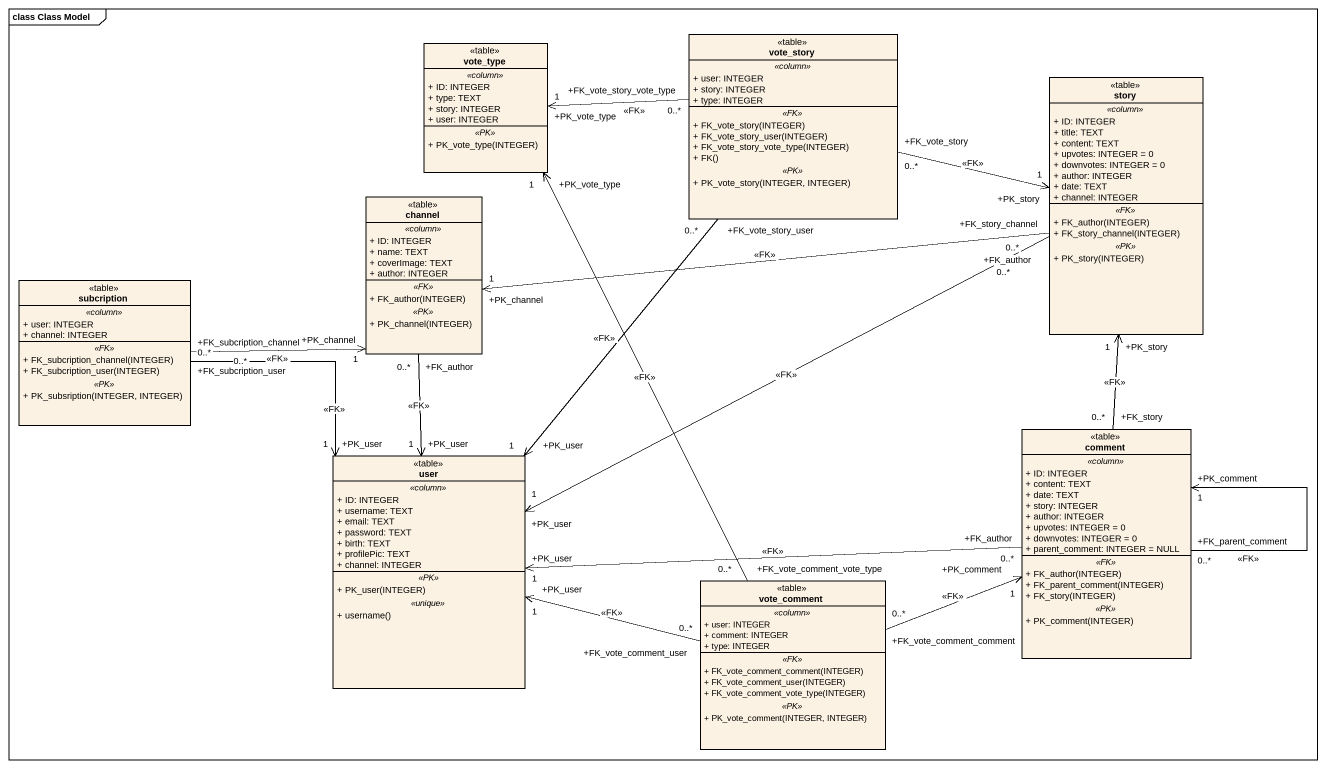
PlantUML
@startuml
mainframe class Class Model
hide circle
hide empty members
skinparam classAttributeIconSize 0
class vote_type <<table>> {
  .. <<column>> ..
  + ID: INTEGER
  + type: TEXT
  + story: INTEGER
  + user: INTEGER
  .. <<PK>> ..
  + PK_vote_type(INTEGER)
}
class vote_story <<table>> {
  .. <<column>> ..
  + user: INTEGER
  + story: INTEGER
  + type: INTEGER
  .. <<FK>> ..
  + FK_vote_story(INTEGER)
  + FK_vote_story_user(INTEGER)
  + FK_vote_story_vote_type(INTEGER)
  + FK()
  .. <<PK>> ..
  + PK_vote_story(INTEGER, INTEGER)
}
class story <<table>> {
  .. <<column>> ..
  + ID: INTEGER
  + title: TEXT
  + content: TEXT
  + upvotes: INTEGER = 0
  + downvotes: INTEGER = 0
  + author: INTEGER
  + date: TEXT
  + channel: INTEGER
  .. <<FK>> ..
  + FK_author(INTEGER)
  + FK_story_channel(INTEGER)
  .. <<PK>> ..
  + PK_story(INTEGER)
}
class channel <<table>> {
  .. <<column>> ..
  + ID: INTEGER
  + name: TEXT
  + coverImage: TEXT
  + author: INTEGER
  .. <<FK>> ..
  + FK_author(INTEGER)
  .. <<PK>> ..
  + PK_channel(INTEGER)
}
class subcription <<table>> {
  .. <<column>> ..
  + user: INTEGER
  + channel: INTEGER
  .. <<FK>> ..
  + FK_subcription_channel(INTEGER)
  + FK_subcription_user(INTEGER)
  .. <<PK>> ..
  + PK_subsription(INTEGER, INTEGER)
}
class comment <<table>> {
  .. <<column>> ..
  + ID: INTEGER
  + content: TEXT
  + date: TEXT
  + story: INTEGER
  + author: INTEGER
  + upvotes: INTEGER = 0
  + downvotes: INTEGER = 0
  + parent_comment: INTEGER = NULL
  .. <<FK>> ..
  + FK_author(INTEGER)
  + FK_parent_comment(INTEGER)
  + FK_story(INTEGER)
  .. <<PK>> ..
  + PK_comment(INTEGER)
}
class user <<table>> {
  .. <<column>> ..
  + ID: INTEGER
  + username: TEXT
  + email: TEXT
  + password: TEXT
  + birth: TEXT
  + profilePic: TEXT
  + channel: INTEGER
  .. <<PK>> ..
  + PK_user(INTEGER)
  .. <<unique>> ..
  + username()
}
class vote_comment <<table>> {
  .. <<column>> ..
  + user: INTEGER
  + comment: INTEGER
  + type: INTEGER
  .. <<FK>> ..
  + FK_vote_comment_comment(INTEGER)
  + FK_vote_comment_user(INTEGER)
  + FK_vote_comment_vote_type(INTEGER)
  .. <<PK>> ..
  + PK_vote_comment(INTEGER, INTEGER)
}
vote_story "+FK_vote_story_vote_type\n0..*" -left-> "+PK_vote_type\n1" vote_type : <<FK>>
vote_story "+FK_vote_story\n0..*" -right-> "+PK_story\n1" story : <<FK>>
vote_story "+FK_vote_story_user\n0..*" --> "+PK_user\n1" user : <<FK>>
story "+FK_story_channel\n0..*" -left-> "+PK_channel\n1" channel : <<FK>>
story "+FK_author\n0..*" -left-> "+PK_user\n1" user : <<FK>>
channel "+FK_author\n0..*" --> "+PK_user\n1" user : <<FK>>
subcription "+FK_subcription_channel\n0..*" -right-> "+PK_channel\n1" channel : <<FK>>
subcription "+FK_subcription_user\n0..*" --> "+PK_user\n1" user : <<FK>>
comment "+FK_story\n0..*" -up-> "+PK_story\n1" story : <<FK>>
comment "+FK_parent_comment\n0..*" --> "+PK_comment\n1" comment : <<FK>>
comment "+FK_author\n0..*" -left-> "+PK_user\n1" user : <<FK>>
vote_comment "+FK_vote_comment_vote_type\n0..*" -up-> "+PK_vote_type\n1" vote_type : <<FK>>
vote_comment "+FK_vote_comment_comment\n0..*" -right-> "+PK_comment\n1" comment : <<FK>>
vote_comment "+FK_vote_comment_user\n0..*" -left-> "+PK_user\n1" user : <<FK>>
@enduml
